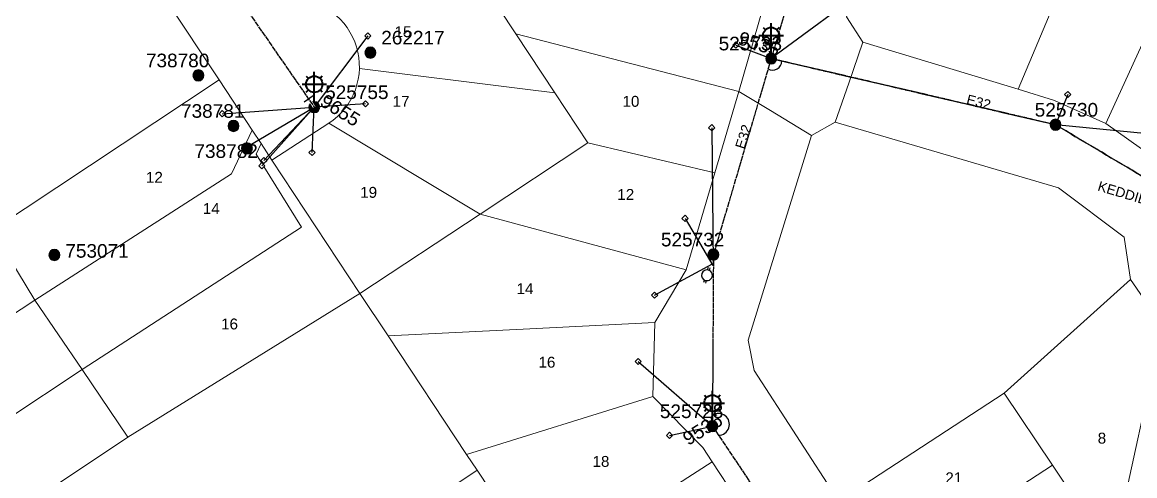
# Model space of a CAD drawing. Header units: metres. Extents: x 302064 to 305578, y 6265466 to 6271990.
# Drawn here: x 302617.6 to 302822.2, y 6271127.3 to 6271210.7 of the extents above; entities that cross this region are included whole.
import ezdxf
from ezdxf.enums import TextEntityAlignment as Align

# ---------------------------------------------------------------- set-up
doc = ezdxf.new("R2010")
doc.units = ezdxf.units.M
doc.linetypes.add('Cable Exist OH', pattern=[1, 1, 0])
doc.layers.get('0').update_dxf_attribs({"color": 6})
for name, color, linetype in [('_User_LV_Exist', 7, 'Continuous'), ('Equip_SP_LV_EXT', 7, 'Continuous'), ('Equip_SP_SL_EXT', 7, 'Continuous'), ('Mains_LV_EXT', 5, 'Continuous'), ('Mains_SL_EXT', 3, 'Continuous'), ('Services_SP_EXT', 7, 'Continuous'), ('SupportsOH_SP_TR_HV_LV_SL_EXT', 7, 'Continuous')]:
    doc.layers.add(name, color=color, linetype=linetype)
doc.layers.add('Cadastre Land Parcels_SP_EXT', color=7, linetype='Continuous', lineweight=5)
doc.layers.add('Cadastre Roads_SP_EXT', color=9, linetype='Continuous', lineweight=5)
doc.styles.add('iecARIAL', font='arial.ttf', dxfattribs={"height": 2})
doc.styles.add('POLE_LABEL', font='arial.ttf')
doc.styles.get("Standard").update_dxf_attribs({"font": 'arial.ttf'})

# ---------------------------------------------------------------- blocks, each defined once
blk = doc.blocks.new('LV_OH_LINKS_OPEN_EXT')
for p, q in [((-0.17, 4.97), (-0.17, 5.46)), ((0.17, 4.97), (0.17, 5.46)), ((-0.17, 3), (-0.17, 2.5)), ((0.17, 3), (0.17, 2.5))]:
    blk.add_line(p, q)
blk.add_lwpolyline([(0, 2.99, 1), (0, 4.98, 1)], format="xyb", close=True)
at = {"flags": 9}
for tag, p in [('ACTUAL_STATUS', (0, 0)), ('CONSTRUCTED_VOLTAGE', (0, -0.2)), ('OPERATING_VOLTAGE', (0, -0.6)), ('ORIENTATION', (0, -0.8)), ('OWNED_BY', (0, -1)), ('STATE', (0, -1.2)), ('SWITCH_TYPE', (0, -1.4)), ('NO_PHASES', (0, -0.4)), ('USAGE', (0, -1.6)), ('LEGEND', (0, -1.8)), ('NOTES', (0, -2))]:
    blk.add_attdef(tag, text='', height=0.2, dxfattribs=at).set_placement(p, align=Align.MIDDLE_LEFT)
at = {"flags": 1}
blk.add_attdef('Z', (0, 0), '', height=0.2, dxfattribs=at)
blk = doc.blocks.new('SL_LANTERN_EXT')
at = {"lineweight": 40}
for p, q in [((0, 1.97), (0, 6.47)), ((-2.25, 4.22), (2.25, 4.22)), ((-1.46, 5.68), (-1.06, 5.28)), ((1.46, 5.68), (1.06, 5.28)), ((-1.46, 2.76), (-1.06, 3.16)), ((0, 0), (0, 2.72)), ((1.46, 2.76), (1.06, 3.16))]:
    blk.add_line(p, q, dxfattribs=at)
blk.add_circle((0, 4.22), 1.5, dxfattribs=at)
at = {"style": 'iecARIAL', "flags": 8}
blk.add_attdef('ASSET_NUM', (1.5, 1.5), '', height=2.5, dxfattribs=at)
for tag, p, height, flags in [('OPERATING_VOLTAGE', (0.98, -1.65), 0.2, 9), ('ORIENTATION', (0.98, -1.85), 0.2, 9), ('OWNED_BY', (0.98, -2.05), 0.2, 9), ('CONSTRUCTED_VOLTAGE', (0.98, -0.65), 0.2, 9), ('CONTROL_TYPE', (0.98, -0.85), 0.2, 9), ('LANTERN_PURPOSE', (0.98, -1.05), 0.2, 9), ('LANTERN_TYPE', (0.98, -1.25), 0.2, 9), ('NO_PHASES', (0.98, -1.45), 0.2, 9), ('LNUMBER', (2.18, -3.25), 2.5, 8), ('STATE', (0.98, -2.25), 0.2, 9), ('USAGE', (0.98, -2.45), 0.2, 9), ('CEXIST', (0.98, -2.65), 0.2, 9), ('CNEW', (0.98, -2.85), 0.2, 9), ('CNUMBER', (0.98, -3.05), 0.2, 9), ('CREMOVE', (0.98, -3.25), 0.2, 9), ('CREPLACE', (0.98, -3.45), 0.2, 9), ('LKINGHEIGHT', (0.98, -3.65), 0.2, 9), ('LBRACKET', (0.98, -3.85), 0.2, 9), ('LBRACKETVOCAB', (0.98, -4.05), 0.2, 9), ('LCATEGORY', (0.98, -4.25), 0.2, 9), ('LCHARGE1', (0.98, -4.45), 0.2, 9), ('LCHARGE1PERCENT', (0.98, -4.65), 0.2, 9), ('LCHARGE2', (0.98, -4.85), 0.2, 9), ('LCHARGE2PERCENT', (0.98, -5.05), 0.2, 9), ('LCHARGE3', (0.98, -5.25), 0.2, 9), ('LCHARGE3PERCENT', (0.98, -5.45), 0.2, 9), ('LEXIST', (0.98, -5.65), 0.2, 9), ('LLAMP', (0.98, -5.85), 0.2, 9), ('LLAMPVOCAB', (0.98, -6.05), 0.2, 9), ('LMAST', (0.98, -6.25), 0.2, 9), ('LMASTVOCAB', (0.98, -6.45), 0.2, 9), ('LNEW', (0.98, -6.65), 0.2, 9), ('LANTNUMBER', (0.98, -6.85), 0.2, 9), ('LOUTREACH', (0.98, -7.25), 0.2, 9), ('LOUTREACHVOCAB', (0.98, -7.45), 0.2, 9), ('LRATECODE', (0.98, -7.65), 0.2, 9), ('LREMOVE', (0.98, -7.85), 0.2, 9), ('LREPLACE', (0.98, -8.05), 0.2, 9), ('LTYPE', (0.98, -8.25), 0.2, 9), ('STREETNAME', (0.98, -9.25), 0.2, 9), ('SUBURB', (0.98, -9.45), 0.2, 1), ('LTYPEVOCAB', (0.98, -8.45), 0.2, 9), ('LEGEND', (0.98, -8.65), 0.2, 9), ('LOCATION', (0.98, -8.85), 0.2, 9), ('NOTES', (0.98, -9.05), 0.2, 9)]:
    blk.add_attdef(tag, p, '', height=height, dxfattribs=dict(flags=flags))
blk = doc.blocks.new('CCP_EXT')
at = {"flags": 9}
for tag, p in [('STATE', (0, -1.8)), ('NOTES', (0, -2))]:
    blk.add_attdef(tag, text='', height=0.2, dxfattribs=at).set_placement(p, align=Align.MIDDLE_LEFT)
blk.add_wipeout([(0, 0.57), (0.57, 0), (0, -0.57), (-0.57, 0)])
blk.add_lwpolyline([(-0.57, 0), (0, 0.57), (0.57, 0), (0, -0.57), (-0.57, 0)])
at = {"flags": 1}
blk.add_attdef('Z', (0, 0), '', height=0.2, dxfattribs=at)
at = {"flags": 9}
for tag, p in [('CCP_TYPE', (0, 0)), ('CONSTRUCTED_VOLTAGE', (0, -0.2)), ('OPERATING_VOLTAGE', (0, -0.6)), ('ORIENTATION', (0, -0.8)), ('OWNED_BY', (0, -1)), ('NO_PHASES', (0, -0.4)), ('USAGE', (0, -1.2)), ('LEGEND', (0, -1.4)), ('LIFE_SUPPORT', (0, -1.6))]:
    blk.add_attdef(tag, text='', height=0.2, dxfattribs=at).set_placement(p, align=Align.MIDDLE_LEFT)
blk = doc.blocks.new('POLE_EXT')
blk.add_hatch(color=256).paths.add_polyline_path([(-1, 0, 1), (1, 0, 1)])
blk.add_lwpolyline([(-1, 0, 1), (1, 0, 1)], format="xyb", close=True)
for tag, height, flags, p in [('pNumber', 2.5, 8, (-17.84, 2.07)), ('OWNED_BY', 0.2, 9, (1.35, -0.4)), ('SPECIAL_USE', 0.2, 9, (1.35, -0.8)), ('STATE', 0.2, 9, (1.35, -1)), ('cLV', 0.2, 9, (1.35, -1.4)), ('hDepth', 0.2, 9, (1.35, -1.6)), ('hDia', 0.2, 9, (1.35, -1.8)), ('cHV', 0.2, 9, (1.35, -2)), ('PARENT', 0.2, 9, (1.35, -0.6)), ('USAGE', 0.2, 9, (1.35, -1.2)), ('cLinedev', 0.2, 9, (1.35, -3.4)), ('pExisting', 0.2, 9, (1.35, -3.8)), ('LBRACKET', 0.2, 9, (1.35, -2.2)), ('LExisting', 0.2, 9, (1.35, -2.4)), ('LANTNUMBER', 0.2, 9, (1.35, -2.6)), ('LOther', 0.2, 9, (1.35, -2.8)), ('LRemove', 0.2, 9, (1.35, -3)), ('LEGEND', 0.2, 9, (1.35, -3.2)), ('LOCATION', 0.2, 9, (1.35, -3.6)), ('PFNUMBER', 0.2, 9, (1.35, -4)), ('pFooting', 0.2, 9, (1.35, -4.4)), ('pNew', 0.2, 9, (1.35, -4.6)), ('pRelocate', 0.2, 9, (1.35, -5)), ('pRemove', 0.2, 9, (1.35, -5.2)), ('pReplace', 0.2, 9, (1.35, -5.4)), ('pStay', 0.2, 9, (1.35, -5.6)), ('pType', 0.2, 9, (1.35, -5.8)), ('cspan', 0.2, 9, (1.35, -6)), ('STREETNAME', 0.2, 9, (1.35, -6.2)), ('NEWPFNUMBER', 0.2, 9, (1.35, -4.2)), ('SUBURB', 0.2, 9, (1.35, -6.4)), ('OPERATED_BY', 0.2, 9, (1.36, -7.01)), ('NOTES', 0.2, 9, (1.35, -6.6)), ('MAINTAINED_BY', 0.2, 9, (1.36, -6.81))]:
    blk.add_attdef(tag, text='', height=height, dxfattribs=dict(flags=flags)).set_placement(p, align=Align.MIDDLE_LEFT)
at = {"style": 'POLE_LABEL'}
for tag, height, flags, p in [('ASSET_NUM', 2.5, 8, (2, 2)), ('STRUCTURE_PLANT_NUMBER', 0.2, 9, (1.35, 0.03)), ('STREET_CODE', 0.2, 9, (1.35, -0.2))]:
    blk.add_attdef(tag, text='', height=height, dxfattribs=dict(at, flags=flags)).set_placement(p, align=Align.MIDDLE_LEFT)
at = {"flags": 1}
blk.add_attdef('Z', (1.35, -7.33), '', height=0.2, dxfattribs=at)
blk = doc.blocks.new('End Shackle_EXT')
at = {"flags": 9}
for tag, p in [('USAGE', (0, -1.4)), ('NOTES', (0, -1.6))]:
    blk.add_attdef(tag, text='', height=0.2, dxfattribs=at).set_placement(p, align=Align.MIDDLE_LEFT)
blk.add_wipeout([(0, 0.25), (1.81, 0.25), (1.82, -0.25), (0, -0.25)])
blk.add_line((1.81, -1), (1.81, 1))
at = {"flags": 1}
blk.add_attdef('Z', (0, 0), '', height=0.2, dxfattribs=at)
at = {"flags": 9}
for tag, p in [('CONNECTOR_TYPE', (0, 0)), ('CONSTRUCTED_VOLTAGE', (0, -0.2)), ('OPERATING_VOLTAGE', (0, -0.6)), ('ORIENTATION', (0, -0.8)), ('OWNED_BY', (0, -1)), ('STATE', (0, -1.2)), ('NO_PHASES', (0, -0.4))]:
    blk.add_attdef(tag, text='', height=0.2, dxfattribs=at).set_placement(p, align=Align.MIDDLE_LEFT)

msp = doc.modelspace()

# ---------------------------------------------------------------- linework, layer by layer
at = {"layer": '_User_LV_Exist', "linetype": 'Cable Exist OH'}
for points in [[(302769.552, 6271252.394), (302755.318, 6271204.015)], [(302755.318, 6271204.015), (302807.601, 6271191.843)], [(302807.601, 6271191.843), (302834.855, 6271175.654)], [(302744.708, 6271167.98), (302744.515, 6271136.434)], [(302744.515, 6271136.434), (302765.715, 6271104.758)]]:
    msp.add_lwpolyline(points, dxfattribs=at)
at = {"layer": '_User_LV_Exist', "linetype": 'Continuous'}
for points in [[(302754.753, 6271202.096, 0.557681), (302757.266, 6271203.562)], [(302745.627, 6271134.772, 1.3546239), (302744.527, 6271138.435)]]:
    msp.add_lwpolyline(points, format="xyb", dxfattribs=at)
at = {"layer": 'Cadastre Land Parcels_SP_EXT', "linetype": 'Continuous'}
for points in [[(302831.896, 6271225.01), (302826.245, 6271227.29), (302814.752, 6271232.014), (302808.919, 6271217.923), (302800.733, 6271198.365), (302807.383, 6271196.299), (302816.868, 6271192.082), (302831.896, 6271225.01)], [(302653.829, 6271200.111), (302634.494, 6271229.261), (302617.363, 6271217.876), (302600.996, 6271206.97), (302597.288, 6271204.501), (302614.215, 6271179.641), (302567.426, 6271147.962), (302569.743, 6271144.441), (302612.095, 6271172.481), (302653.829, 6271200.111)], [(302753.877, 6271213.429), (302710.551, 6271226.402), (302709.644, 6271224.161), (302705.239, 6271213.289), (302708.377, 6271208.565), (302749.384, 6271197.982), (302753.877, 6271213.429)], [(302808.919, 6271217.923), (302773.403, 6271225.851), (302769.173, 6271211.664), (302772.164, 6271207.021), (302800.733, 6271198.365), (302808.919, 6271217.923)], [(302839.344, 6271221.962), (302831.896, 6271225.01), (302816.868, 6271192.082), (302829.546, 6271183.059), (302849.052, 6271217.808), (302848.817, 6271218.049), (302839.344, 6271221.962)], [(302705.239, 6271213.289), (302698.101, 6271224.106), (302674.561, 6271212.577), (302675.341, 6271211.95), (302676.066, 6271211.263), (302676.735, 6271210.519), (302677.342, 6271209.726), (302677.886, 6271208.887), (302678.358, 6271208.006), (302678.76, 6271207.09), (302679.087, 6271206.146), (302679.338, 6271205.177), (302679.51, 6271204.193), (302679.604, 6271203.198), (302679.618, 6271202.196), (302710.118, 6271198.365), (302715.555, 6271197.681), (302708.377, 6271208.565), (302705.239, 6271213.289)], [(302749.384, 6271197.982), (302708.377, 6271208.565), (302715.555, 6271197.681), (302721.641, 6271188.513), (302744.967, 6271182.993), (302749.384, 6271197.982)], [(302715.555, 6271197.681), (302710.118, 6271198.365), (302679.618, 6271202.196), (302679.551, 6271201.201), (302679.404, 6271200.211), (302679.179, 6271199.237), (302678.877, 6271198.285), (302678.5, 6271197.358), (302678.051, 6271196.465), (302677.53, 6271195.61), (302676.944, 6271194.801), (302676.295, 6271194.04), (302675.587, 6271193.335), (302674.824, 6271192.687), (302674.013, 6271192.103), (302701.825, 6271175.421), (302721.641, 6271188.513), (302715.555, 6271197.681)], [(302659.907, 6271190.851), (302653.829, 6271200.111), (302612.095, 6271172.481), (302619.979, 6271159.624), (302656.084, 6271182.847), (302659.907, 6271190.851)], [(302701.825, 6271175.421), (302674.013, 6271192.103), (302663.514, 6271185.327), (302679.725, 6271160.801), (302701.825, 6271175.421)], [(302767.756, 6271122.634), (302798.18, 6271142.53), (302821.383, 6271163.386), (302820.233, 6271171.166), (302808.153, 6271180.235), (302767.105, 6271192.344), (302762.752, 6271189.859), (302751.077, 6271152.22), (302752.186, 6271146.64), (302767.756, 6271122.634)], [(302661.545, 6271188.404), (302659.907, 6271190.851), (302656.084, 6271182.847), (302619.979, 6271159.624), (302628.664, 6271146.846), (302668.968, 6271173.042), (302660.652, 6271186.436), (302661.545, 6271188.404)], [(302679.725, 6271160.801), (302663.514, 6271185.327), (302661.545, 6271188.404), (302660.652, 6271186.436), (302668.968, 6271173.042), (302628.664, 6271146.846), (302637.068, 6271134.403), (302679.725, 6271160.801)], [(302744.967, 6271182.993), (302721.641, 6271188.513), (302701.825, 6271175.421), (302739.718, 6271165.19), (302744.967, 6271182.993)], [(302733.904, 6271155.475), (302739.718, 6271165.19), (302701.825, 6271175.421), (302679.725, 6271160.801), (302684.923, 6271153.047), (302710.97, 6271154.339), (302733.904, 6271155.475)], [(302619.979, 6271159.624), (302612.095, 6271172.481), (302569.743, 6271144.441), (302575.24, 6271136.039), (302577.915, 6271131.953), (302619.979, 6271159.624)], [(302827.25, 6271154.897), (302821.383, 6271163.386), (302798.18, 6271142.53), (302807.031, 6271129.298), (302816.986, 6271114.416), (302818.062, 6271112.805), (302818.614, 6271115.317), (302827.25, 6271154.897)], [(302586.466, 6271118.919), (302628.664, 6271146.846), (302619.979, 6271159.624), (302577.915, 6271131.953), (302586.466, 6271118.919)], [(302684.923, 6271153.047), (302679.725, 6271160.801), (302637.068, 6271134.403), (302594.818, 6271106.28), (302616.971, 6271072.583), (302678.684, 6271113.214), (302701.279, 6271128.335), (302699.336, 6271131.24), (302684.923, 6271153.047)], [(302733.568, 6271141.865), (302733.904, 6271155.475), (302710.97, 6271154.339), (302684.923, 6271153.047), (302699.336, 6271131.24), (302733.568, 6271141.865)], [(302837.296, 6271152.691), (302827.25, 6271154.897), (302818.614, 6271115.317), (302818.062, 6271112.805), (302821.88, 6271107.161), (302825.456, 6271109.531), (302838.368, 6271117.968), (302848.484, 6271124.583), (302837.296, 6271152.691)], [(302637.068, 6271134.403), (302628.664, 6271146.846), (302586.466, 6271118.919), (302594.818, 6271106.28), (302637.068, 6271134.403)], [(302744.492, 6271129.886), (302742.751, 6271132.539), (302733.568, 6271141.865), (302699.336, 6271131.24), (302701.279, 6271128.335), (302713.443, 6271109.886), (302744.492, 6271129.886)], [(302807.031, 6271129.298), (302798.18, 6271142.53), (302767.756, 6271122.634), (302776.408, 6271109.3), (302807.031, 6271129.298)], [(302722.439, 6271096.334), (302753.159, 6271116.635), (302744.492, 6271129.886), (302713.443, 6271109.886), (302722.439, 6271096.334)], [(302816.986, 6271114.416), (302807.031, 6271129.298), (302776.408, 6271109.3), (302785.197, 6271095.671), (302816.986, 6271114.416)]]:
    msp.add_lwpolyline(points, close=True, dxfattribs=at)
msp.add_lwpolyline([(302713.443, 6271109.886), (302701.279, 6271128.335), (302678.684, 6271113.214)], dxfattribs=at)
at = {"layer": 'Mains_LV_EXT', "linetype": 'Cable Exist OH'}
for points in [[(302769.552, 6271252.394), (302755.318, 6271204.015)], [(302755.318, 6271204.015), (302807.601, 6271191.843)], [(302807.601, 6271191.843), (302834.855, 6271175.654)], [(302744.708, 6271167.98), (302744.515, 6271136.434)], [(302744.515, 6271136.434), (302765.715, 6271104.758)]]:
    msp.add_lwpolyline(points, dxfattribs=at)
at = {"layer": 'Mains_LV_EXT', "linetype": 'Continuous'}
for points in [[(302754.753, 6271202.096, 0.557681), (302757.266, 6271203.562)], [(302745.627, 6271134.772, 1.3546239), (302744.527, 6271138.435)]]:
    msp.add_lwpolyline(points, format="xyb", dxfattribs=at)
at = {"layer": 'Mains_SL_EXT', "linetype": 'Cable Exist OH'}
msp.add_lwpolyline([(302744.515, 6271136.434), (302765.715, 6271104.758), (302784.037, 6271076.979), (302797.447, 6271056.655)], dxfattribs=at)
at = {"layer": 'Services_SP_EXT'}
for points in [[(302774.022, 6271217.812), (302755.318, 6271204.015)], [(302824.501, 6271190.168), (302807.601, 6271191.843)]]:
    msp.add_lwpolyline(points, dxfattribs=at)

# ---------------------------------------------------------------- block references
at = {"layer": 'Equip_SP_LV_EXT', "rotation": 162.5493997181595}
msp.add_blockref('LV_OH_LINKS_OPEN_EXT', (302744.708, 6271167.98), dxfattribs=at)
at = {"layer": 'Equip_SP_SL_EXT'}
ref = msp.add_blockref('SL_LANTERN_EXT', (302755.318, 6271204.015), dxfattribs=at)
ref.add_attrib('ASSET_NUM', '9535', dxfattribs={"layer": '0', "height": 2.5, "rotation": 342.23555, "style": 'iecARIAL'}).set_placement((302756.818, 6271205.515), align=Align.MIDDLE_RIGHT)
ref = msp.add_blockref('SL_LANTERN_EXT', (302671.321, 6271195.07), dxfattribs=at)
ref.add_attrib('ASSET_NUM', '9655', dxfattribs={"layer": '0', "height": 2.5, "rotation": 327.92069, "style": 'iecARIAL'}).set_placement((302672.821, 6271196.57), align=Align.MIDDLE_LEFT)
ref = msp.add_blockref('SL_LANTERN_EXT', (302744.515, 6271136.434), dxfattribs=at)
ref.add_attrib('ASSET_NUM', '9536', dxfattribs={"layer": '0', "height": 2.5, "rotation": 31.68925, "style": 'iecARIAL'}).set_placement((302746.015, 6271137.934), align=Align.MIDDLE_RIGHT)
at = {"layer": 'SupportsOH_SP_TR_HV_LV_SL_EXT'}
ref = msp.add_blockref('POLE_EXT', (302650.027, 6271200.908), dxfattribs=at)
ref.add_attrib('ASSET_NUM', '738780', dxfattribs={"layer": '0', "height": 2.5, "style": 'POLE_LABEL'}).set_placement((302652.027, 6271201.658), align=Align.BOTTOM_RIGHT)
ref = msp.add_blockref('POLE_EXT', (302744.708, 6271167.98), dxfattribs=at)
ref.add_attrib('ASSET_NUM', '525732', dxfattribs={"layer": '0', "height": 2.5, "rotation": 359.96179, "style": 'POLE_LABEL'}).set_placement((302746.708, 6271168.73), align=Align.BOTTOM_RIGHT)
ref = msp.add_blockref('POLE_EXT', (302623.555, 6271167.904), dxfattribs=at)
ref.add_attrib('ASSET_NUM', '753071', dxfattribs={"layer": '0', "height": 2.5, "style": 'POLE_LABEL'}).set_placement((302625.555, 6271168.654), align=Align.MIDDLE_LEFT)

# ---------------------------------------------------------------- texts
at = {"layer": 'Cadastre Land Parcels_SP_EXT'}
for s, p in [('15', (302686.089, 6271207.941)), ('17', (302685.736, 6271195.148)), ('10', (302727.985, 6271195.147)), ('12', (302640.379, 6271181.183)), ('19', (302679.769, 6271178.413)), ('12', (302727.038, 6271178.029)), ('14', (302650.828, 6271175.436)), ('14', (302708.511, 6271160.712)), ('16', (302654.194, 6271154.221)), ('16', (302712.54, 6271147.193)), ('8', (302815.358, 6271133.236)), ('18', (302722.478, 6271128.959)), ('21', (302787.344, 6271125.941))]:
    msp.add_text(s, height=2, dxfattribs=at).set_placement(p)
at = {"layer": 'Cadastre Roads_SP_EXT'}
msp.add_text('KEDDIE PL', height=1.8, rotation=343.31592, dxfattribs=at).set_placement((302815.206, 6271179.788))
at = {"layer": 'Mains_LV_EXT'}
for rotation, p in [(345.77888, (302791.091, 6271195.687)), (72.51337, (302750.383, 6271187.252))]:
    msp.add_text('E32', height=1.8, rotation=rotation, dxfattribs=at).set_placement(p)

# ---------------------------------------------------------------- next in the draw order: block references
at = {"layer": 'Services_SP_EXT'}
for p in [(302681.159, 6271208.164), (302748.85, 6271206.485), (302680.743, 6271195.695), (302809.84, 6271197.394), (302654.406, 6271193.87), (302744.384, 6271191.293), (302658.77, 6271187.651), (302670.921, 6271186.751), (302661.677, 6271184.311), (302739.485, 6271174.632), (302733.9, 6271160.523), (302730.86, 6271148.328), (302736.626, 6271134.75)]:
    msp.add_blockref('CCP_EXT', p, dxfattribs=at)

# ---------------------------------------------------------------- next in the draw order: block references
for p in [(302681.159, 6271208.164), (302748.85, 6271206.485), (302680.743, 6271195.695), (302809.84, 6271197.394), (302654.406, 6271193.87), (302744.384, 6271191.293), (302658.77, 6271187.651), (302670.921, 6271186.751), (302661.677, 6271184.311), (302739.485, 6271174.632), (302733.9, 6271160.523), (302730.86, 6271148.328), (302736.626, 6271134.75)]:
    msp.add_blockref('CCP_EXT', p, dxfattribs=at)

# ---------------------------------------------------------------- next in the draw order: linework, layer by layer
at = {"layer": '_User_LV_Exist', "linetype": 'Cable Exist OH'}
msp.add_lwpolyline([(302755.318, 6271204.015), (302744.708, 6271167.98)], dxfattribs=at)
at = {"layer": 'Cadastre Roads_SP_EXT', "linetype": 'Continuous'}
for points in [[(302800.733, 6271198.365), (302772.164, 6271207.021), (302769.57, 6271199.495), (302767.105, 6271192.344), (302808.153, 6271180.235), (302820.233, 6271171.166), (302821.383, 6271163.386), (302827.25, 6271154.897), (302837.296, 6271152.691), (302845.481, 6271158.751), (302846.997, 6271168.283), (302841.758, 6271176.767), (302831.372, 6271181.76), (302829.546, 6271183.059), (302816.868, 6271192.082), (302807.383, 6271196.299), (302800.733, 6271198.365)], [(302762.752, 6271189.859), (302755.212, 6271194.441), (302749.384, 6271197.982), (302744.967, 6271182.993), (302739.718, 6271165.19), (302733.904, 6271155.475), (302733.568, 6271141.865), (302742.751, 6271132.539), (302744.492, 6271129.886), (302753.159, 6271116.635), (302761.611, 6271103.71), (302770.701, 6271089.882), (302780.697, 6271074.768), (302796.346, 6271051.051), (302801.806, 6271054.557), (302808.899, 6271059.111), (302796.941, 6271077.577), (302785.197, 6271095.671), (302776.408, 6271109.3), (302767.756, 6271122.634), (302752.186, 6271146.64), (302751.077, 6271152.22), (302762.752, 6271189.859)]]:
    msp.add_lwpolyline(points, close=True, dxfattribs=at)
at = {"layer": 'Mains_LV_EXT', "linetype": 'Cable Exist OH'}
msp.add_lwpolyline([(302755.318, 6271204.015), (302744.708, 6271167.98)], dxfattribs=at)
at = {"layer": 'Mains_SL_EXT', "linetype": 'Cable Exist OH'}
for points in [[(302755.318, 6271204.015), (302744.708, 6271167.98), (302744.515, 6271136.434)], [(302834.855, 6271175.654), (302807.601, 6271191.843), (302755.318, 6271204.015)]]:
    msp.add_lwpolyline(points, dxfattribs=at)
at = {"layer": 'Services_SP_EXT'}
for points in [[(302681.159, 6271208.164), (302671.321, 6271195.07)], [(302748.85, 6271206.485), (302755.318, 6271204.015)], [(302809.84, 6271197.394), (302807.601, 6271191.843)], [(302654.406, 6271193.87), (302671.321, 6271195.07)], [(302658.77, 6271187.651), (302671.321, 6271195.07)], [(302670.921, 6271186.751), (302671.321, 6271195.07)], [(302680.743, 6271195.695), (302671.321, 6271195.07)], [(302744.384, 6271191.293), (302744.681, 6271166.235)], [(302739.485, 6271174.632), (302744.622, 6271165.942)], [(302733.9, 6271160.523), (302744.564, 6271166.293)], [(302730.86, 6271148.328), (302744.515, 6271136.434)], [(302736.626, 6271134.75), (302744.515, 6271136.434)]]:
    msp.add_lwpolyline(points, dxfattribs=at)

# ---------------------------------------------------------------- next in the draw order: block references
msp.add_blockref('CCP_EXT', (302662.075, 6271185.276), dxfattribs=at)
at = {"layer": 'SupportsOH_SP_TR_HV_LV_SL_EXT'}
ref = msp.add_blockref('POLE_EXT', (302681.638, 6271205.104), dxfattribs=at)
ref.add_attrib('ASSET_NUM', '262217', dxfattribs={"layer": '0', "height": 2.5, "style": 'POLE_LABEL'}).set_placement((302683.638, 6271205.854), align=Align.BOTTOM_LEFT)
ref = msp.add_blockref('POLE_EXT', (302755.318, 6271204.015), dxfattribs=dict(at, rotation=0.03211292023185307))
ref.add_attrib('ASSET_NUM', '525733', dxfattribs={"layer": '0', "height": 2.5, "rotation": 359.98778, "style": 'POLE_LABEL'}).set_placement((302757.318, 6271204.765), align=Align.BOTTOM_RIGHT)
ref = msp.add_blockref('POLE_EXT', (302671.321, 6271195.07), dxfattribs=at)
ref.add_attrib('ASSET_NUM', '525755', dxfattribs={"layer": '0', "height": 2.5, "style": 'POLE_LABEL'}).set_placement((302673.321, 6271195.82), align=Align.BOTTOM_LEFT)
ref = msp.add_blockref('POLE_EXT', (302656.474, 6271191.624), dxfattribs=at)
ref.add_attrib('ASSET_NUM', '738781', dxfattribs={"layer": '0', "height": 2.5, "style": 'POLE_LABEL'}).set_placement((302658.474, 6271192.374), align=Align.BOTTOM_RIGHT)
ref = msp.add_blockref('POLE_EXT', (302807.601, 6271191.843), dxfattribs=at)
ref.add_attrib('ASSET_NUM', '525730', dxfattribs={"layer": '0', "height": 2.5, "rotation": 0.06947, "style": 'POLE_LABEL'}).set_placement((302809.601, 6271192.593), align=Align.BOTTOM_CENTER)
ref = msp.add_blockref('POLE_EXT', (302744.515, 6271136.434), dxfattribs=at)
ref.add_attrib('ASSET_NUM', '525728', dxfattribs={"layer": '0', "height": 2.5, "rotation": 0.06183, "style": 'POLE_LABEL'}).set_placement((302746.515, 6271137.184), align=Align.BOTTOM_RIGHT)

# ---------------------------------------------------------------- next in the draw order: block references
at = {"layer": 'Services_SP_EXT'}
msp.add_blockref('CCP_EXT', (302662.075, 6271185.276), dxfattribs=at)

# ---------------------------------------------------------------- next in the draw order: linework, layer by layer
at = {"layer": 'Cadastre Roads_SP_EXT', "linetype": 'Continuous'}
msp.add_lwpolyline([(302634.494, 6271229.261), (302653.829, 6271200.111), (302659.907, 6271190.851), (302661.545, 6271188.404), (302663.514, 6271185.327), (302674.013, 6271192.103), (302674.824, 6271192.687), (302675.587, 6271193.335), (302676.295, 6271194.04), (302676.944, 6271194.801), (302677.53, 6271195.61), (302678.051, 6271196.465), (302678.5, 6271197.358), (302678.877, 6271198.285), (302679.179, 6271199.237), (302679.404, 6271200.211), (302679.551, 6271201.201), (302679.618, 6271202.196), (302679.604, 6271203.198), (302679.51, 6271204.193), (302679.338, 6271205.177), (302679.087, 6271206.146), (302678.76, 6271207.09), (302678.358, 6271208.006), (302677.886, 6271208.887), (302677.342, 6271209.726), (302676.735, 6271210.519), (302676.066, 6271211.263)], dxfattribs=at)
at = {"layer": 'Services_SP_EXT'}
for points in [[(302661.677, 6271184.311), (302671.321, 6271195.07)], [(302662.075, 6271185.276), (302671.321, 6271195.07)]]:
    msp.add_lwpolyline(points, dxfattribs=at)

# ---------------------------------------------------------------- next in the draw order: block references
at = {"layer": 'SupportsOH_SP_TR_HV_LV_SL_EXT'}
ref = msp.add_blockref('POLE_EXT', (302658.941, 6271187.493), dxfattribs=at)
ref.add_attrib('ASSET_NUM', '738782', dxfattribs={"layer": '0', "height": 2.5, "style": 'POLE_LABEL'}).set_placement((302660.941, 6271188.243), align=Align.TOP_RIGHT)

# ---------------------------------------------------------------- next in the draw order: block references
at = {"layer": 'Mains_LV_EXT', "rotation": 123.6361434561453}
msp.add_blockref('End Shackle_EXT', (302671.321, 6271195.07), dxfattribs=at)

# ---------------------------------------------------------------- next in the draw order: linework, layer by layer
at = {"layer": '_User_LV_Exist', "linetype": 'Cable Exist OH'}
msp.add_lwpolyline([(302656.694, 6271216.199), (302671.321, 6271195.07)], dxfattribs=at)
at = {"layer": 'Mains_LV_EXT', "linetype": 'Cable Exist OH'}
msp.add_lwpolyline([(302656.694, 6271216.199), (302671.321, 6271195.07)], dxfattribs=at)

doc.saveas('drawing.dxf')
